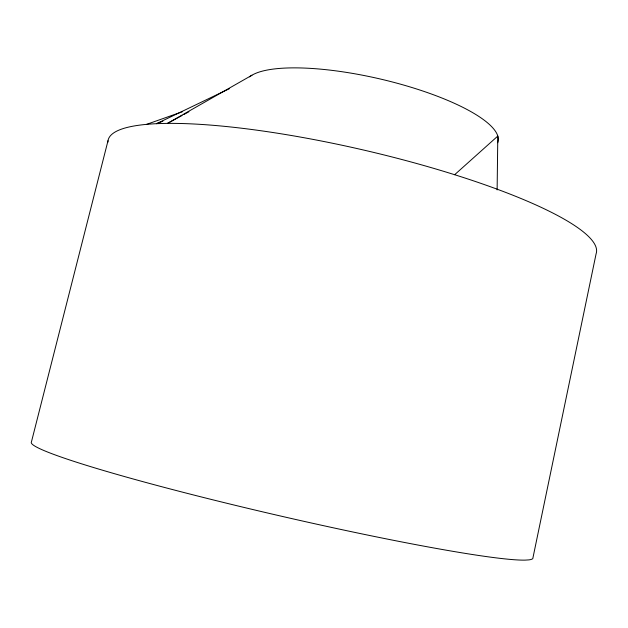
<?xml version="1.0" encoding="UTF-8"?>
<svg xmlns="http://www.w3.org/2000/svg" width="628" height="628" viewBox="0 0 628 628"><rect width="100%" height="100%" fill="white"/><g stroke="black" fill="none" stroke-linecap="round" stroke-linejoin="round"><path stroke-width="0.94" d="M497.125 189.915L497.808 136.064L454.648 174.717M108.008 140.727L31.4 442.057A257.425 15.731 13 0 0 246.647 508.06A257.425 15.731 13 0 0 525.071 560.121L528.705 559.901A257.425 15.731 13 0 0 532.96 557.743L596.113 253.751A250.541 47.83 13 0 0 359.962 149.205A250.541 47.83 13 0 0 107.89 142.266M251.946 75.219L167.511 123.386L182.065 115.481M183.776 114.555L188.91 111.76M229.542 88.627L156.505 123.692L162.888 121.235M146.614 124.36L182.45 111.713M249.528 76.875A129.729 34.359 13 0 1 394.784 82.613A129.729 34.359 13 0 1 497.698 142.744"/></g></svg>
